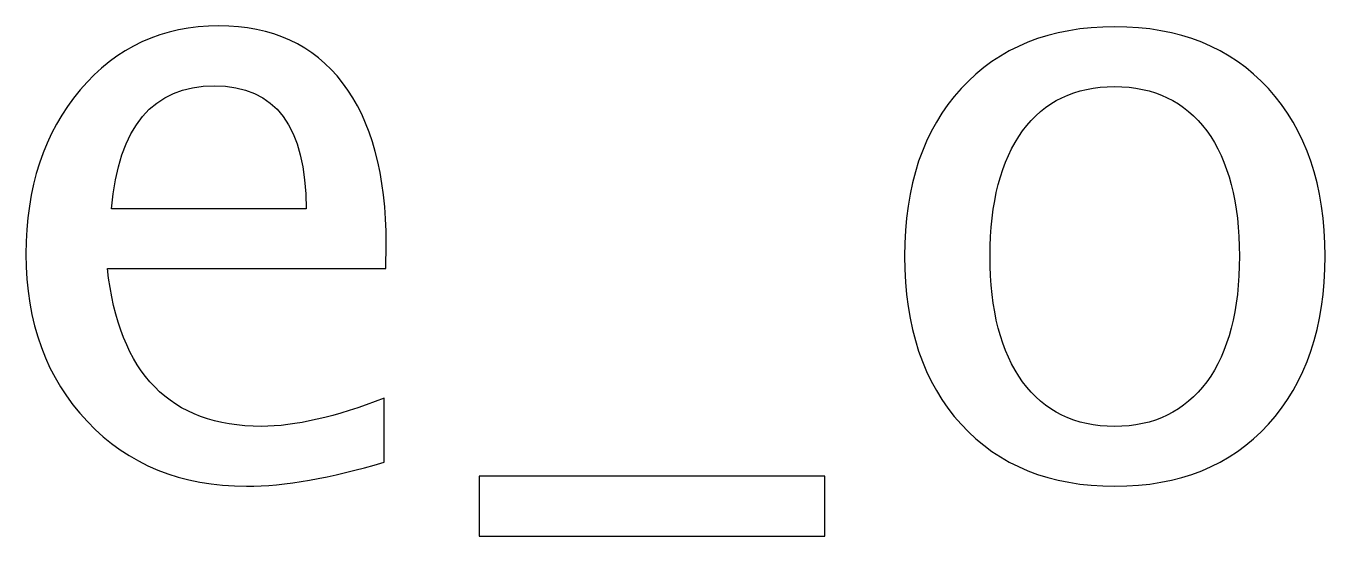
# Model space of a CAD drawing. Header units: centimetres. Extents: x -206 to 200, y -220 to 221.
# Drawn here: x -158.23 to -130.66, y 206.4 to 217.23 of the extents above; entities that cross this region are included whole.
import ezdxf

# ---------------------------------------------------------------- set-up
doc = ezdxf.new("R2010")
doc.units = ezdxf.units.CM
doc.header["$MEASUREMENT"] = 0
doc.layers.add('Layer 1', color=7, linetype='Continuous')

msp = doc.modelspace()

# ---------------------------------------------------------------- linework, layer by layer
at = {"layer": 'Layer 1'}
for points, knots in [([(-150.62831, 207.9703), (-151.76602, 207.62928), (-152.7391, 207.45877), (-153.55048, 207.45877), (-153.55048, 207.45877), (-154.93514, 207.45877), (-156.06109, 207.91738), (-156.92833, 208.83167), (-156.92833, 208.83167), (-157.79558, 209.74595), (-158.23067, 210.93069), (-158.23067, 212.38884), (-158.23067, 212.38884), (-158.23067, 213.80289), (-157.84849, 214.96412), (-157.0812, 215.87252), (-157.0812, 215.87252), (-156.31391, 216.77799), (-155.33201, 217.23072), (-154.13551, 217.23072), (-154.13551, 217.23072), (-153.00368, 217.23072), (-152.12761, 216.82796), (-151.51025, 216.02245), (-151.51025, 216.02245), (-150.89289, 215.21694), (-150.58421, 214.0763), (-150.58421, 212.59757), (-150.58421, 212.59757), (-150.58421, 212.59757), (-150.59303, 212.08016), (-150.59303, 212.08016), (-150.59303, 212.08016), (-150.59303, 212.08016), (-156.50206, 212.08016), (-156.50206, 212.08016), (-156.50206, 212.08016), (-156.25511, 209.8459), (-155.16444, 208.72877), (-153.23298, 208.72877), (-153.23298, 208.72877), (-152.52449, 208.72877), (-151.65724, 208.92868), (-150.62831, 209.3285), (-150.62831, 209.3285), (-150.62831, 209.3285), (-150.62831, 207.9703), (-150.62831, 207.9703)], [0, 0, 0, 0, 0.07692308, 0.07692308, 0.07692308, 0.07692308, 0.15384615, 0.15384615, 0.15384615, 0.15384615, 0.23076923, 0.23076923, 0.23076923, 0.23076923, 0.30769231, 0.30769231, 0.30769231, 0.30769231, 0.38461538, 0.38461538, 0.38461538, 0.38461538, 0.46153846, 0.46153846, 0.46153846, 0.46153846, 0.53846154, 0.53846154, 0.53846154, 0.53846154, 0.61538462, 0.61538462, 0.61538462, 0.61538462, 0.69230769, 0.69230769, 0.69230769, 0.69230769, 0.76923077, 0.76923077, 0.76923077, 0.76923077, 0.84615385, 0.84615385, 0.84615385, 0.84615385, 1, 1, 1, 1]), ([(-135.12079, 207.45877), (-136.49368, 207.45877), (-137.58142, 207.89681), (-138.38105, 208.77287), (-138.38105, 208.77287), (-139.18362, 209.64894), (-139.58343, 210.83956), (-139.58343, 212.34181), (-139.58343, 212.34181), (-139.58343, 213.84111), (-139.18362, 215.0288), (-138.38105, 215.90192), (-138.38105, 215.90192), (-137.58142, 216.77505), (-136.49368, 217.21308), (-135.12079, 217.21308), (-135.12079, 217.21308), (-133.7479, 217.21308), (-132.66017, 216.77505), (-131.86054, 215.90192), (-131.86054, 215.90192), (-131.05797, 215.0288), (-130.65815, 213.84111), (-130.65815, 212.34181), (-130.65815, 212.34181), (-130.65815, 210.83956), (-131.05797, 209.64894), (-131.86054, 208.77287), (-131.86054, 208.77287), (-132.66017, 207.89681), (-133.7479, 207.45877), (-135.12079, 207.45877)], [0, 0, 0, 0, 0.11111111, 0.11111111, 0.11111111, 0.11111111, 0.22222222, 0.22222222, 0.22222222, 0.22222222, 0.33333333, 0.33333333, 0.33333333, 0.33333333, 0.44444444, 0.44444444, 0.44444444, 0.44444444, 0.55555556, 0.55555556, 0.55555556, 0.55555556, 0.66666667, 0.66666667, 0.66666667, 0.66666667, 0.77777778, 0.77777778, 0.77777778, 0.77777778, 1, 1, 1, 1]), ([(-156.41386, 213.35016), (-156.41386, 213.35016), (-152.28636, 213.35016), (-152.28636, 213.35016), (-152.28636, 213.35016), (-152.28636, 215.09053), (-152.93606, 215.96072), (-154.23252, 215.96072), (-154.23252, 215.96072), (-155.5378, 215.96072), (-156.26393, 215.09053), (-156.41386, 213.35016)], [0, 0, 0, 0, 0.25, 0.25, 0.25, 0.25, 0.5, 0.5, 0.5, 0.5, 1, 1, 1, 1]), ([(-135.12373, 208.72877), (-134.28588, 208.72877), (-133.63324, 209.04333), (-133.16875, 209.67539), (-133.16875, 209.67539), (-132.7072, 210.30451), (-132.47496, 211.19528), (-132.47496, 212.34181), (-132.47496, 212.34181), (-132.47496, 213.48539), (-132.7072, 214.37322), (-133.16875, 215.00234), (-133.16875, 215.00234), (-133.63324, 215.62852), (-134.28588, 215.94308), (-135.12373, 215.94308), (-135.12373, 215.94308), (-135.96452, 215.94308), (-136.61716, 215.62852), (-137.07577, 215.00234), (-137.07577, 215.00234), (-137.53732, 214.37322), (-137.76662, 213.48539), (-137.76662, 212.34181), (-137.76662, 212.34181), (-137.76662, 211.19528), (-137.53732, 210.30451), (-137.07577, 209.67539), (-137.07577, 209.67539), (-136.61716, 209.04333), (-135.96452, 208.72877), (-135.12373, 208.72877)], [0, 0, 0, 0, 0.11111111, 0.11111111, 0.11111111, 0.11111111, 0.22222222, 0.22222222, 0.22222222, 0.22222222, 0.33333333, 0.33333333, 0.33333333, 0.33333333, 0.44444444, 0.44444444, 0.44444444, 0.44444444, 0.55555556, 0.55555556, 0.55555556, 0.55555556, 0.66666667, 0.66666667, 0.66666667, 0.66666667, 0.77777778, 0.77777778, 0.77777778, 0.77777778, 1, 1, 1, 1]), ([(-148.61454, 206.40044), (-148.61454, 206.40044), (-148.61454, 207.67044), (-148.61454, 207.67044), (-148.61454, 207.67044), (-148.61454, 207.67044), (-141.27676, 207.67044), (-141.27676, 207.67044), (-141.27676, 207.67044), (-141.27676, 207.67044), (-141.27676, 206.40044), (-141.27676, 206.40044), (-141.27676, 206.40044), (-141.27676, 206.40044), (-148.61454, 206.40044), (-148.61454, 206.40044)], [0, 0, 0, 0, 0.2, 0.2, 0.2, 0.2, 0.4, 0.4, 0.4, 0.4, 0.6, 0.6, 0.6, 0.6, 1, 1, 1, 1])]:
    msp.add_open_spline(points, degree=3, knots=knots, dxfattribs=at)

doc.saveas('drawing.dxf')
